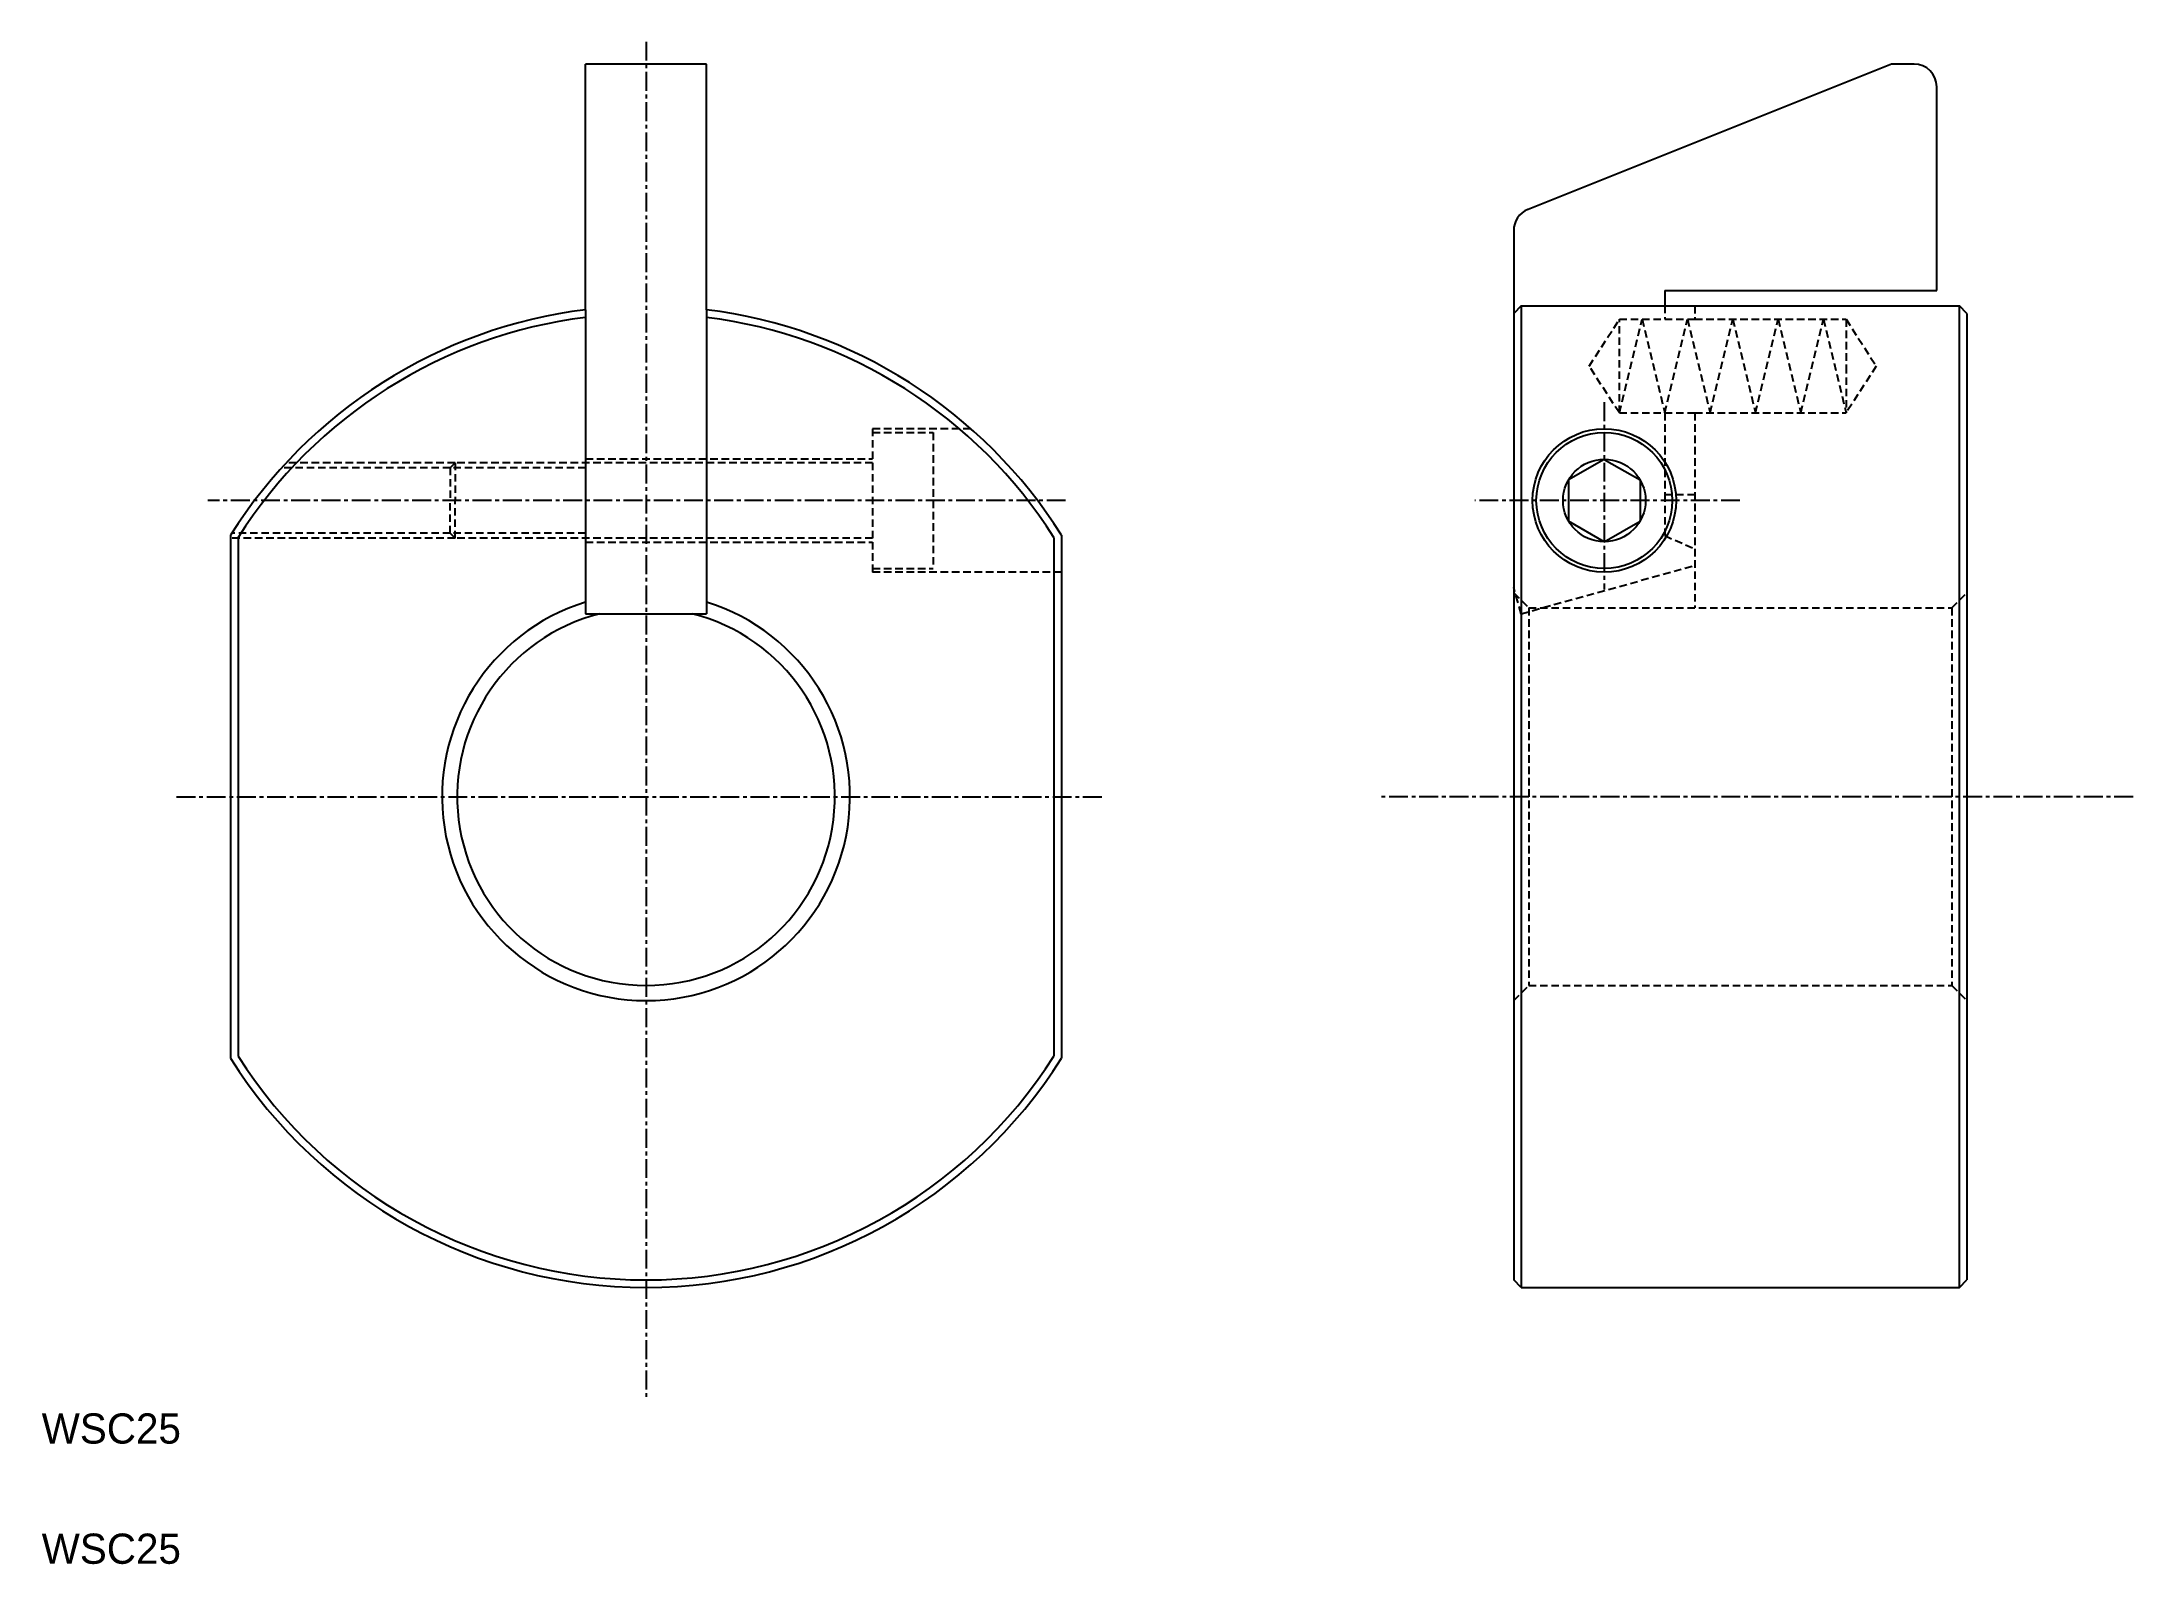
# Model space of a CAD drawing. Extents: x 40 to 178, y 54 to 155.
import ezdxf

# ---------------------------------------------------------------- set-up
doc = ezdxf.new("R2010")
doc.units = 0
doc.linetypes.add('CENTER', pattern=[2, 1.25, -0.25, 0.25, -0.25])
doc.linetypes.add('DASHED', pattern=[0.75, 0.5, -0.25])
doc.layers.get('0').update_dxf_attribs({"linetype": 'CONTINUOUS'})
doc.layers.add('CENTER', color=1, linetype='CENTER')

msp = doc.modelspace()

# ---------------------------------------------------------------- linework, layer by layer
at = {"color": 7, "linetype": 'CONTINUOUS'}
for p, q in [((75.79, 137.54), (75.79, 153.81)), ((83.79, 153.81), (75.79, 153.81)), ((83.79, 137.54), (83.79, 153.81)), ((162.22, 153.81), (138.17, 144.18)), ((163.72, 153.81), (162.22, 153.81)), ((165.22, 138.81), (165.22, 152.31)), ((137.22, 142.79), (137.22, 137.29)), ((147.22, 138.81), (165.22, 138.81)), ((147.22, 138.81), (147.22, 137.81)), ((75.79, 137.54), (75.79, 117.41)), ((83.79, 137.54), (83.79, 117.41)), ((137.72, 137.79), (137.22, 137.29)), ((137.22, 137.29), (137.22, 73.29)), ((137.72, 137.79), (166.72, 137.79)), ((137.72, 137.79), (137.72, 72.79)), ((167.22, 137.29), (166.72, 137.79)), ((166.72, 72.79), (166.72, 137.79)), ((167.22, 137.29), (167.22, 73.29)), ((143.22, 127.63), (140.86, 126.27)), ((143.22, 127.63), (145.59, 126.27)), ((140.86, 126.27), (140.86, 123.54)), ((145.59, 126.27), (145.59, 123.54)), ((143.22, 122.18), (140.86, 123.54)), ((143.22, 122.18), (145.59, 123.54)), ((52.29, 122.61), (52.29, 87.97)), ((52.79, 122.46), (52.79, 88.11)), ((106.79, 122.46), (106.79, 88.11)), ((107.29, 122.61), (107.29, 87.97)), ((75.79, 117.41), (76.73, 117.41)), ((76.73, 117.41), (82.84, 117.41)), ((82.84, 117.41), (83.79, 117.41)), ((137.72, 72.79), (137.22, 73.29)), ((137.72, 72.79), (166.72, 72.79)), ((166.72, 72.79), (167.22, 73.29))]:
    msp.add_line(p, q, dxfattribs=at)
at = {"color": 3, "linetype": 'DASHED'}
for p, q in [((147.22, 137.81), (147.22, 136.91)), ((149.22, 137.79), (149.22, 136.91)), ((142.22, 133.81), (144.22, 136.91)), ((144.22, 130.71), (145.72, 136.91)), ((144.22, 130.71), (144.22, 136.91)), ((144.22, 136.91), (147.22, 136.91)), ((145.72, 136.91), (147.22, 130.71)), ((147.22, 130.71), (148.72, 136.91)), ((147.22, 136.91), (149.22, 136.91)), ((148.72, 136.91), (150.22, 130.71)), ((149.22, 136.91), (159.22, 136.91)), ((150.22, 130.71), (151.72, 136.91)), ((151.72, 136.91), (153.22, 130.71)), ((153.22, 130.71), (154.72, 136.91)), ((154.72, 136.91), (156.22, 130.71)), ((156.22, 130.71), (157.72, 136.91)), ((157.72, 136.91), (159.22, 130.71)), ((159.22, 136.91), (161.22, 133.81)), ((159.22, 136.91), (159.22, 133.81)), ((144.22, 130.71), (142.22, 133.81)), ((161.22, 133.81), (159.22, 130.71)), ((159.22, 133.81), (159.22, 130.71)), ((144.22, 130.71), (147.22, 130.71)), ((147.22, 130.71), (147.22, 125.31)), ((147.22, 130.71), (149.22, 130.71)), ((149.22, 130.71), (159.22, 130.71)), ((149.22, 130.71), (149.22, 117.81)), ((94.79, 129.66), (94.79, 120.16)), ((101.29, 129.66), (94.79, 129.66)), ((94.79, 129.41), (98.79, 129.41)), ((98.79, 129.41), (98.79, 120.41)), ((67.15, 127.41), (55.98, 127.41)), ((67.15, 127.41), (66.83, 127.08)), ((94.79, 127.41), (67.15, 127.41)), ((67.15, 127.41), (67.15, 124.91)), ((75.79, 127.66), (94.79, 127.66)), ((66.83, 127.08), (55.67, 127.08)), ((75.79, 127.08), (66.83, 127.08)), ((66.83, 127.08), (66.83, 124.91)), ((66.83, 122.74), (66.83, 124.91)), ((67.15, 122.41), (67.15, 124.91)), ((147.22, 125.31), (147.22, 122.58)), ((147.22, 125.31), (149.22, 125.31)), ((67.15, 122.41), (52.29, 122.41)), ((66.83, 122.74), (52.37, 122.74)), ((75.79, 122.74), (66.83, 122.74)), ((67.15, 122.41), (66.83, 122.74)), ((94.79, 122.41), (67.15, 122.41)), ((75.79, 122.16), (94.79, 122.16)), ((147.22, 122.58), (149.22, 121.7)), ((137.72, 117.41), (149.22, 120.61)), ((94.79, 120.41), (98.79, 120.41)), ((107.29, 120.16), (94.79, 120.16)), ((137.72, 117.41), (137.22, 119.14)), ((137.22, 118.79), (138.22, 117.79)), ((138.22, 117.79), (166.22, 117.79)), ((138.22, 117.79), (138.22, 92.79)), ((166.22, 117.79), (167.22, 118.79)), ((166.22, 117.79), (166.22, 92.79)), ((137.22, 91.79), (138.22, 92.79)), ((138.22, 92.79), (166.22, 92.79)), ((166.22, 92.79), (167.22, 91.79))]:
    msp.add_line(p, q, dxfattribs=at)
at = {"color": 7, "linetype": 'CONTINUOUS'}
for radius in [4.75, 4.5, 2.73]:
    msp.add_circle((143.22, 124.91), radius, dxfattribs=at)
for centre, radius, start, end in [((163.72, 152.31), 1.5, 0, 90), ((138.72, 142.79), 1.5, 111.8014, 180), ((79.79, 105.29), 32.5, 97.0697, 147.7958), ((79.79, 105.29), 32.5, 32.2042, 82.9303), ((79.79, 105.29), 32, 97.1808, 147.5383), ((79.79, 105.29), 32, 32.4617, 82.8192), ((79.79, 105.29), 13.5, 107.2353, 72.7647), ((79.79, 105.29), 12.5, 104.1494, 75.8506), ((79.79, 105.29), 32.5, 212.2042, 327.7958), ((79.79, 105.29), 32, 212.4617, 327.5383)]:
    msp.add_arc(centre, radius, start, end, dxfattribs=at)
at = {"layer": 'CENTER', "color": 1, "linetype": 'CENTER'}
for p, q in [((79.79, 155.29), (79.79, 65.29)), ((143.22, 131.41), (143.22, 119.02)), ((107.56, 124.91), (50.79, 124.91)), ((152.2, 124.91), (134.64, 124.91)), ((48.71, 105.29), (110.03, 105.29)), ((178.22, 105.29), (128.45, 105.29))]:
    msp.add_line(p, q, dxfattribs=at)

# ---------------------------------------------------------------- texts
at = {"color": 7, "linetype": 'CONTINUOUS'}
for p in [(39.79, 62.45), (39.79, 54.49)]:
    msp.add_text('WSC25', height=2, dxfattribs=at).set_placement(p)

doc.saveas('drawing.dxf')
